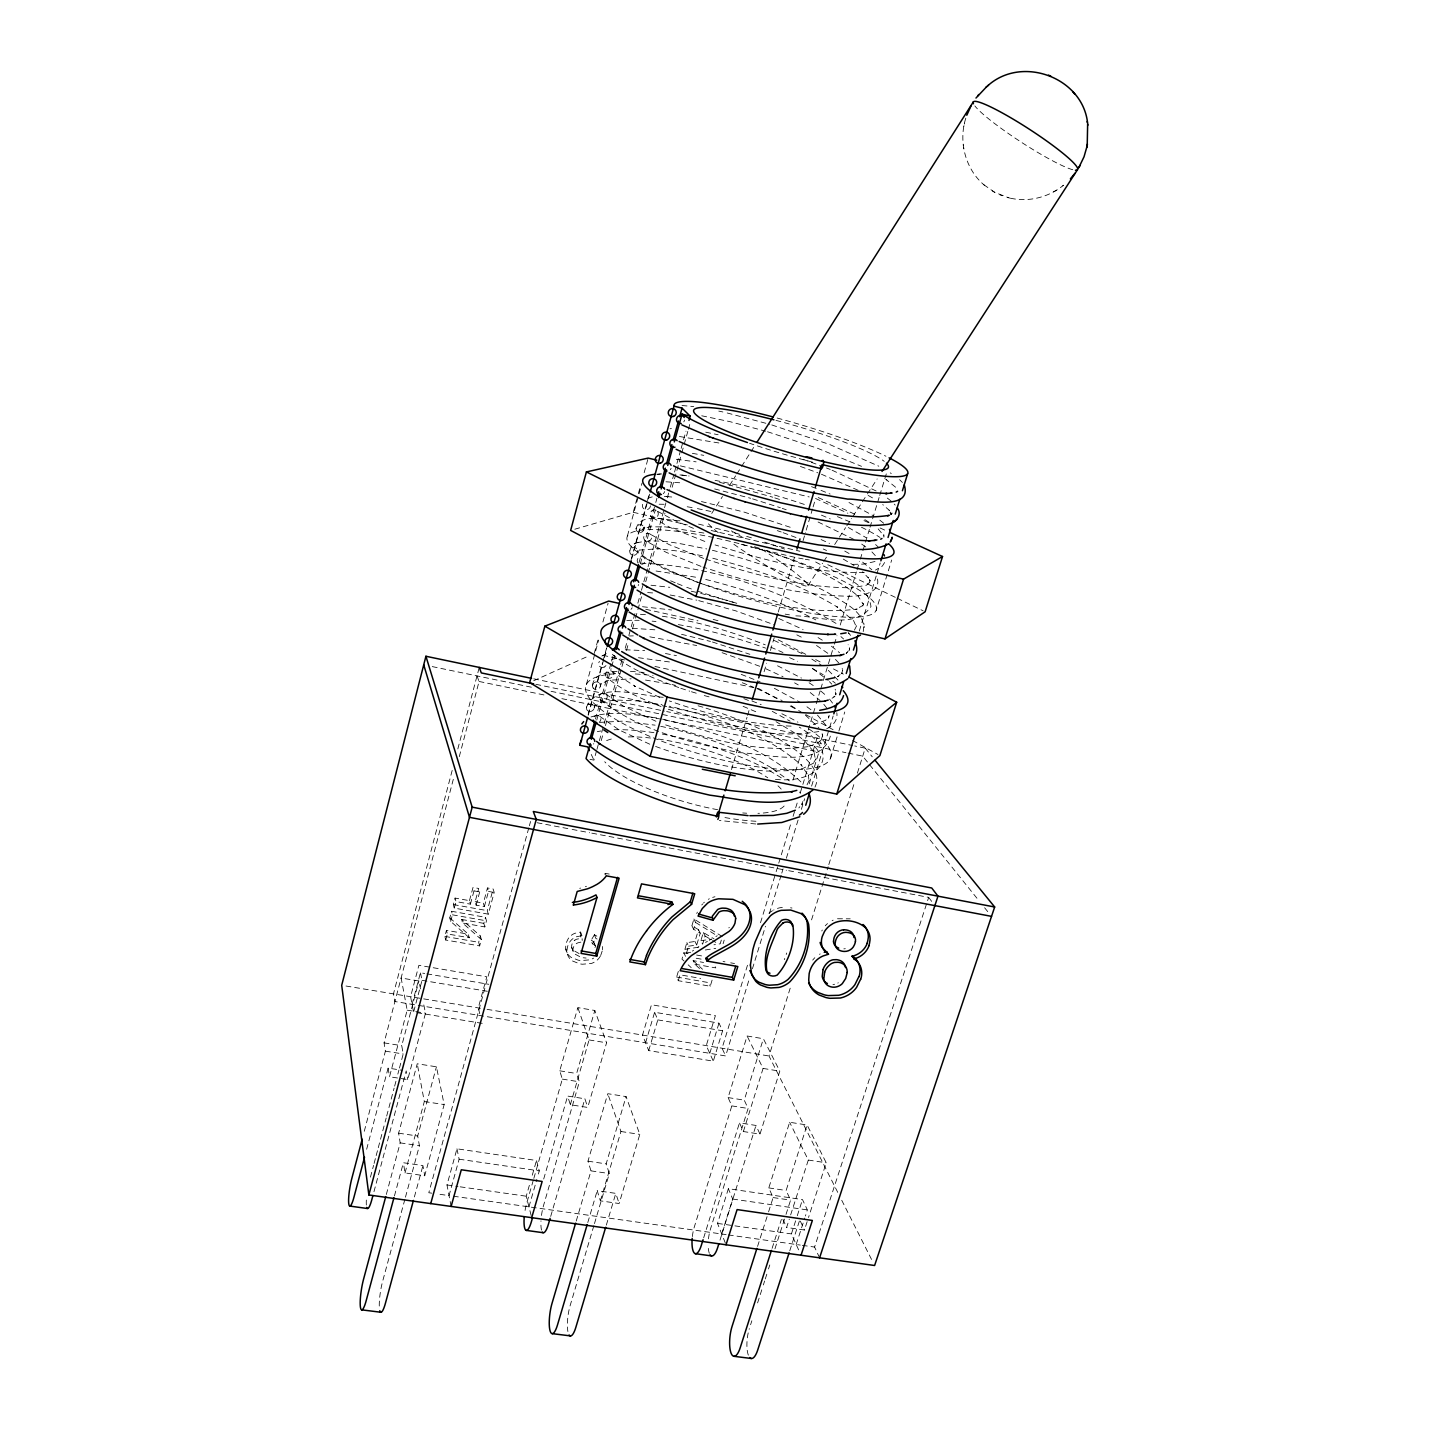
<?xml version="1.0" encoding="UTF-8"?>
<svg xmlns="http://www.w3.org/2000/svg" width="1430" height="1430" viewBox="0 0 1430 1430"><rect width="100%" height="100%" fill="white"/><g stroke="black" fill="none" stroke-linecap="round" stroke-linejoin="round"><path stroke-width="0.75" stroke-dasharray="5 3.75" d="M629.79 550.836L631.417 546.135L635.599 543.257M637.637 552.034L637.744 550.693L637.172 552.052L640.872 549.477L639.46 550.05L658.122 548.78L656.835 548.691L678.499 551.122L704.722 556.252M636.046 528.76C640.926 511.368 667.327 520.967 680.144 520.806M602.405 949.699L602.495 947.75A13.263 11.887 -22.9 0 0 602.37 946.517M830.347 736.164C820.552 769.894 763.977 753.27 739.381 752.663C690.869 742.742 639.282 730.962 599.921 699.252A3.986 3.736 -27.2 0 1 600.904 693.908A4.111 3.843 -27.2 0 1 606.517 694.569L623.23 706.045L655.959 721.274M594.219 708.172L594.505 705.58L594.236 707.117L596.274 704.311L594.38 706.349L601.601 701.951L616.026 700.003L637.798 700.95L662.019 704.633M592.538 685.31C593.575 673.905 607.982 671.975 617.027 671.331M586.443 707.296C597.615 680.251 641.695 696.464 663.252 697.268M600.332 686.221L601.261 683.469L600.26 684.47L608.054 680.34L631.13 678.821M965.804 118.172C958.243 141.642 965.393 169.455 984.519 185.328M963.802 126.573L963.999 125.59M964.285 124.106L964.463 123.195M643.857 528.617L644.179 527.044L642.767 529.225L649.47 526.83L665.343 526.884L704.525 533.158M602.191 951.057L600.672 955.508M802.623 801.604L801.837 804.804L802.266 803.481L798.887 807.914M452.184 770.43L393.465 993.868L394.841 1001.518L725.654 1055.948L749.141 979.425M457.832 748.945L479.247 667.417M364.275 1131.273L385.385 1051.157L384.062 1042.881L454.186 775.99M459.28 756.649L479.068 681.466L477.012 675.907M366.652 1149.237L388.12 1068.085L402.188 1070.284M423.816 1004.933L425.497 1013.173L407.729 1079.579L389.514 1076.754L407.175 1010.17L401.133 978.013L418.919 980.998L420.527 988.863M412.055 1004.361L420.456 972.758L424.728 973.49M399.453 1068.067L403.206 1053.964L401.741 1045.688L418.919 980.998M829.186 715.25L828.453 718.075L828.917 716.591L825.557 720.327L813.312 724.563M482.214 1023.362L413.574 1012.136L422.029 980.337L420.456 972.758M370.442 1177.14L373.57 1165.379M374.088 1163.43L375.661 1157.531M376.179 1155.565L377.752 1149.666M378.271 1147.7L384.062 1125.964M385.117 1121.996L386.171 1118.028M386.69 1116.043L394.108 1088.123M394.644 1086.121L396.789 1078.113M397.844 1074.091L398.916 1070.087M373.963 1191.69L406.192 1070.909L407.729 1079.579M481.374 939.582L462.587 923.011L461.658 919.454L480.391 935.971L481.374 939.582L479.658 945.909L445.713 940.028L444.837 936.4L446.464 930.34L468.325 934.165L469.272 937.758L447.34 933.933L446.464 930.34M469.272 937.758L450.682 921.421L449.789 917.846L451.558 911.285L485.467 917.291L486.468 920.848L484.824 926.926L462.587 923.011M469.451 900.65L473.026 887.422L478.71 888.459L475.153 901.669L476.136 905.172L484.359 906.638L483.358 903.134L487.469 887.959L493.153 888.995L494.19 892.445L488.291 914.163L454.24 908.104L453.346 904.582L455.08 898.076L469.451 900.65L470.416 904.153L455.991 901.579L455.08 898.076M445.713 940.028L447.34 933.933M450.682 921.421L452.452 914.825L451.558 911.285M454.24 908.104L455.991 901.579M386.315 1194.497L400.185 1142.874L398.613 1133.186L417.238 1063.777L436.436 1066.798L444.158 1104.568L424.728 1175.746L405.03 1172.94L403.385 1162.751L422.94 1165.575L424.728 1175.746M470.416 904.153L473.991 890.872L473.026 887.422M394.43 1195.963L403.385 1162.751M476.136 905.172L479.711 891.909L478.71 888.459M405.03 1172.94L424.317 1101.547L417.238 1063.777M405.459 1197.178L419.419 1145.698L417.703 1136.01L436.436 1066.798M712.408 550.282C752.18 560.238 791.38 573.484 827.738 592.574C841.412 601.816 867.188 611.307 863.202 631.595M404.887 1199.305L382.596 1281.459A20.235 3.629 -81 0 0 379.361 1307.914M484.359 906.638L488.488 891.426L487.469 887.959M479.658 945.909L478.675 942.298L480.391 935.971M484.824 926.926L483.805 923.369L485.467 917.291M488.291 914.163L487.273 910.624L493.153 888.995M414.378 1196.964L422.94 1165.575M528.796 827.916L428.803 1192.745L434.881 1193.603M529.386 825.771L530.566 821.481M451.129 1206.437L446.982 1184.952L456.957 1148.808L536.482 1160.499L539.289 1170.884L537.466 1177.23M594.219 653.456L598.848 636.69M602.906 622.014L608.107 603.174M574.824 529.207L633.222 512.28L637.816 495.602M638.388 493.529L640.694 485.181M644.161 472.687L648.183 458.083M586.354 684.595L598.652 640.086M627.413 535.982L642.034 483.09M456.957 1148.808L459.119 1159.194L449.038 1195.605L436.901 1193.889M588.141 714.553L602.459 662.912M603.067 660.749L606.642 647.844M631.13 559.63L649.041 495.084M588.231 715.268L603.728 659.462M604.336 657.3L606.713 648.72M631.738 558.558L647.826 500.589M648.416 498.444L649.613 494.154M595.452 719.022L610.985 663.27M611.575 661.125L613.363 654.708M639.049 562.508L655.172 504.611M655.78 502.466L656.96 498.176M596.757 720.041L611.075 668.704M611.683 666.559L614.65 655.87M640.3 563.867L655.208 510.385M589.982 759.33L593.933 760.134L596.346 751.537M596.953 749.374L598.741 742.939M599.349 740.776L603.567 725.725M604.157 723.58L622.211 659.087M625.214 648.326L628.217 637.583M628.825 635.438L630.63 628.986M631.238 626.841L635.438 611.79M637.851 603.192L640.855 592.431M641.462 590.286L643.268 583.833M643.857 581.688L647.468 568.783M648.076 566.638L666.72 499.982M667.327 497.837L669.723 489.239M670.33 487.094L673.941 474.188M674.549 472.043L676.354 465.59M676.944 463.445L680.555 450.539M681.163 448.394L682.968 441.942M683.558 439.796L685.971 431.181M601.226 740.615L603.031 734.18M605.444 725.582L624.07 659.033M626.483 650.436L628.288 644M632.489 628.968L634.902 620.388M635.492 618.243L637.297 611.79M637.905 609.645L641.516 596.757M645.716 581.742L647.522 575.289M648.13 573.144L664.968 513.03M672.172 487.255L681.198 455.062M681.788 452.899L687.812 431.431M688.402 429.286L690.207 422.851M533.837 1178.356L562.33 1079.114L559.738 1070.82L577.845 1007.632L594.826 1010.474L606.57 1042.792L587.73 1107.446L570.338 1104.746L567.639 1096.077L584.888 1098.776L587.73 1107.446M531.156 1215.5L526.24 1196.213L529.851 1183.611M532.264 1175.21L536.482 1160.499M533.283 1180.286L526.687 1203.256A18.125 4.254 -81.3 0 0 524.667 1213.105M528.939 1206.849L536.858 1179.339M543.704 1179.017L567.639 1096.077M541.487 1215.464A18.09 4.362 -81.4 0 1 543.507 1205.633L579.347 1081.795L576.63 1073.501L594.826 1010.474M570.338 1104.746L589.071 1039.932L577.845 1007.632M550.693 1216.429L584.888 1098.776M576.236 1221.059L591.001 1170.866L587.98 1161.178L607.786 1093.7L626.072 1096.578L639.8 1134.383L619.119 1203.524L600.368 1200.842L597.204 1190.69L615.794 1193.371L619.119 1203.524M587.784 1222.561L597.204 1190.69M594.469 1223.597L609.323 1173.547L606.159 1163.877L626.072 1096.578M645.574 1042.774L654.618 1012.261L718.986 1023.129L722.597 1030.762L713.302 1061.149L648.702 1050.585L642.517 1035.07L651.472 1004.754L715.411 1015.586L706.277 1045.616L713.302 1061.149M600.368 1200.842L620.942 1131.505L607.786 1093.7M593.861 1225.671L570.141 1305.608A19.734 5.023 -82.3 0 0 567.907 1331.544M731.481 769.59L746.996 717.342M747.568 715.375L749.32 709.495M778.278 612.004L794.508 557.325L803.142 558.88M648.702 1050.585L657.818 1019.894L654.618 1012.261M764.085 671.743L766.623 663.234M770.413 650.471L774.22 637.709M803.07 540.701L805.573 532.264M806.198 530.137L812.472 509.044M813.098 506.935L815.618 498.498L847.847 513.227M712.104 980.122L710.245 986.235L678.285 980.694L676.622 977.03L678.374 971.167M688.116 953.542L683.844 952.791L681.967 959.119L686.597 963.391M690.726 952.273L686.561 952.934L684.863 949.359L686.865 942.638L694.98 941.494L698.501 929.679L691.905 925.764L693.908 919.007L722.365 936.614L720.202 943.8L713.963 944.783M678.285 980.694L680.037 974.813L700.682 978.406M686.561 952.934L688.581 946.195L686.865 942.638M688.581 946.195L696.696 945.051L700.253 933.182L693.622 929.268L695.641 922.493L693.908 919.007M606.32 1225.152L615.794 1193.371M703.31 932.521L705.079 936.042L702.63 944.211L700.879 940.672L703.31 932.521L713.981 938.831M723.097 943.746L724.188 940.136M792.917 780.19L815.601 705.812M816.244 703.685L820.123 690.94M820.784 688.813L833.744 646.306M834.387 644.179L836.979 635.689M840.214 625.053L856.409 571.928M857.071 569.801L859.662 561.293M860.306 559.166L862.254 552.802M862.898 550.675L864.846 544.294M865.49 542.167L869.369 529.422M870.03 527.295L871.96 520.913M872.622 518.786L879.093 497.533M879.736 495.424L886.868 472.043M709.78 1053.338L718.986 1023.129M747.479 965.25L722.061 1048.226L725.654 1055.948M760.51 922.708L775.489 873.784M776.15 871.657L778.099 865.275M778.742 863.148L790.486 824.842M793.078 816.333L795.044 809.952M795.688 807.825L797.654 801.444M800.246 792.935L802.212 786.554M802.856 784.427L817.048 738.077L821.481 743.85L666.666 711.568M752.412 968.789L765.461 926.283M769.376 913.52L781.138 875.249M781.781 873.122L783.086 868.886M786.357 858.25L798.101 819.98M801.372 809.362L804.625 798.726M809.201 783.855L818.979 751.966L814.582 746.138M811.597 786.125L833.172 716.001M859.305 630.988L876.286 575.736C884.491 593.718 857.303 597.15 845.13 596.131C796.546 594.773 748.945 582.26 703.042 567.067M876.948 573.609L880.201 562.991M830.437 758.383L838.248 733.072M838.909 730.962L844.755 711.997M876.09 610.538A129.88 25.418 16.3 0 0 698.662 534.623A129.88 25.418 16.3 0 0 680.269 575.075A129.88 25.418 16.3 0 0 876.09 610.538L891.677 560.006M692.352 1236.575A17.732 5.38 -82.4 0 1 694.319 1226.94L731.82 1105.89L728.085 1097.579L747.104 1035.999L763.37 1038.734L779.797 1071.159L759.991 1134.115L743.385 1131.541L739.471 1122.872L755.97 1125.446L759.991 1134.115M883.901 537.179L883.776 534.445M708.476 1238.827A17.696 5.488 -82.5 0 1 710.424 1229.21L748.105 1108.465L744.244 1100.153L763.37 1038.734M703.667 1237.844L739.471 1122.872M743.385 1131.541L763.084 1068.425L747.104 1035.999M837.748 1192.37L769 1056.001L790.933 985.824M811.543 919.883L828.149 866.723M828.81 864.596L854.068 783.783M857.392 773.147L865.222 748.158L854.747 745.96M725.314 1242.974L717.52 1223.401L728.371 1188.688L802.48 1199.591L807.378 1209.923L805.412 1216.036M721.739 1234.001L732.696 1199.055L728.371 1188.688M720.005 1240.114L755.97 1125.446M768.571 1211.871L773.13 1197.571L768.786 1187.919L789.646 1122.264L807.092 1124.999L826.236 1162.787L808.504 1217.502M757.56 1246.406L767.928 1213.927M786.017 1214.41L790.593 1200.128L786.125 1190.475L807.092 1124.999M772.111 1248.336L781.388 1219.415M750.589 1324.716L751.858 1320.766M757.596 1302.909L762.065 1288.966M763.352 1284.962L764.639 1280.976M765.282 1278.974L767.213 1272.968M768.5 1268.946L769.787 1264.942M774.953 1248.837L785.356 1216.429M807.146 1221.667L804.447 1230.014L786.607 1227.458L789.306 1219.111M790.647 1214.91L808.308 1160.052L789.646 1122.264M798.619 1249.856L791.416 1233.911L796.617 1217.752M797.279 1215.732L802.48 1199.591M789.771 1250.803L799.763 1219.897M796.188 1244.475L804.75 1218.056M819.587 1257.828L814.582 1247.067L928.678 897.379L797.422 872.372M786.214 954.454L786.715 953.006M784.301 959.655L784.766 958.44M696.75 913.52L697.375 912.108M821.803 930.984L822.268 930.036M884.598 562.508L882.435 565.994L875.428 570.105M814.975 787.09C822.178 772.522 807.038 759.205 796.796 750.965C769.68 730.962 737.898 718.396 706.045 708.172M600.314 956.205L599.474 957.51A14.479 12.977 -22.9 0 1 595.649 961.317A15.337 13.746 -22.8 0 1 594.29 962.158A14.711 13.174 -22.9 0 1 591.287 963.48L582.368 964.231A31.031 27.867 -23 0 1 579.4 963.749L572.34 960.906A15.086 13.496 -22.6 0 1 569.623 958.386A15.873 14.211 -22.6 0 1 568.407 956.581A14.532 13.013 -22.6 0 1 566.959 950.539L567.37 947.554A21.164 18.948 -22.9 0 1 567.96 945.552L569.229 942.799A12.834 11.494 -22.6 0 1 576.093 936.847L581.938 935.649L582.207 940.422M711.729 513.406L722.49 496.496M729.658 485.217L735.628 475.815M736.825 473.938L740.418 468.307M741.598 466.43L754.754 445.749M807.95 585.764L822.536 563.277M823.751 561.4L827.38 555.77M834.673 544.526L845.595 527.652M846.81 525.793L851.672 518.286M852.888 516.409L866.24 495.799M867.456 493.922L877.162 478.925M807.038 784.802L809.237 780.333L809.112 781.727L808.361 774.935L808.772 776.222L800.961 764.603L801.837 765.568C765.247 732.696 716.287 717.681 669.401 706.17M854.407 630.147L856.731 625.571L856.338 626.966L853.71 620.924L836.782 606.695L837.766 607.339C798.691 583.386 754.557 568.89 710.37 557.611M701.773 904.958L702.613 903.975M703.489 903.045L704.382 902.187M889.21 515.569L892.159 513.03L890.354 515.354L890.979 512.995L891.516 514.496L888.495 509.473L889.46 510.51L882.739 504.575M847.311 652.491L846.095 653.474L849.867 649.113L849.206 650.4L849.67 647.808L849.527 649.238L848.133 644.751M1062.74 185.828L1063.562 185.203C1048.583 197.501 1027.83 202.613 1008.954 197.841M692.388 951.129L693.55 950.253M832.081 698.269L834.941 696.16L833.815 697.053L835.996 693.282L835.835 694.819L834.977 688.76L835.46 690.172M601.851 656.066L608.912 652.151M697.465 947.5L698.913 946.535M705.526 942.459L707.385 941.369M715.876 936.543L717.252 935.738M1053.553 191.888L1056.556 190.154M709.298 940.279L711.3 939.153M826.647 728.764C832.868 726.19 838.177 719.755 836.8 712.712M838.767 676.068L837.408 676.765L842.61 672.636L841.698 673.745L842.699 669.884L842.878 671.421L842.181 668.4M533.712 680.716L588.177 656.173M591.019 716.966C612.344 710.084 635.367 714.768 656.96 718.021M636.6 542.864C659.766 537.537 683.862 544.705 706.706 548.923M634.151 543.847L638.012 542.274M647.826 498.158L652.259 496.889M875.017 561.507L863.613 564.099L850.546 564.421M585.424 886.636L586.443 886.278M611.772 659.373L619.458 657.818M818.872 731.534C767.535 739.989 715.375 724.599 666.898 708.762M579.704 888.316L580.616 888.101M837.497 918.757L850.207 918.829M599.849 722.382L622.586 721.149L655.119 725.171M656.978 474.599L660.285 474.045M670.009 428.768L671.421 428.553M705.33 949.985L715.751 948.34M684.863 949.359L699.413 947.071M700.879 940.672L711.8 939.135M782.335 907.389L779.743 907.8A21.521 19.108 -30.9 0 0 773.63 910.052M580.902 942.12L578.131 942.763A7.293 6.542 -22.6 0 0 576.236 943.729A7.49 6.721 -22.6 0 0 573.394 947.518A9.938 8.902 -22.7 0 0 573.108 948.698L573.037 949.109A7.883 7.061 -22.6 0 0 574.109 953.631L581.17 957.385A32.211 28.94 -23.2 0 0 583.386 957.796L586.086 958.046M581.938 935.649L580.598 932.074L574.788 933.325A12.799 11.476 -22.5 0 0 567.925 939.206L566.655 941.959A21.093 18.894 -22.8 0 0 566.066 943.961L565.672 946.928A14.479 12.977 -22.6 0 0 567.12 952.952A15.819 14.175 -22.6 0 0 568.318 954.757A15.033 13.46 -22.6 0 0 571.035 957.278L578.06 960.12A30.924 27.778 -23 0 0 581.045 960.585L589.911 959.834A14.657 13.12 -22.8 0 0 592.914 958.529A15.283 13.692 -22.8 0 0 593.593 958.118M640.98 563.152C710.478 565.923 779.743 589.196 839.017 625.214M864.31 572.322C813.366 573.913 763.334 559.648 715.036 544.919M629.45 635.993L633.329 635.867M659.159 504.218L667.739 504.343M775.435 779.35C819.426 784.123 844.236 754.093 799.281 727.137M625.268 649.774L644.716 650.632M665.969 481.785L681.341 482.875M632.4 628.271L655.28 629.844M791.13 726.118C749.481 724.778 708.511 714.66 669.329 700.932M755.791 823.984L719.344 820.516M666.755 496.621L674.388 497.211M664.36 496.514L668.078 496.657M640.443 614.328L645.466 614.543M642.499 606.713L671.617 609.984M682.038 405.53L693.764 406.567M630.398 671.314L645.109 672.547M647.647 592.592L654.565 593.057M650.972 585.227L669.83 587.319M679.411 436.507L721.31 443.372M638.477 657.711L671.546 662.251M656.066 571.017L696.41 577.309M676.319 459.298L696.124 461.854M649.81 636.815L696.714 645.52M645.484 680.054L670.134 684.166M795.813 615.883C818.836 616.133 855.462 629.683 870.995 606.534C867.098 580.651 833.815 572.787 814.314 561.186M453.364 1196.213L726.118 1234.608M728.317 1234.93L800.282 1245.065M802.319 1245.351L814.582 1247.067M446.982 1184.952L457.993 1186.507M460.192 1186.829L526.24 1196.213M717.52 1223.401L732.732 1225.564M734.913 1225.868L791.416 1233.911M681.806 475.064L689.01 476.101M400.185 1142.874L419.419 1145.698M591.001 1170.866L609.323 1173.547M773.13 1197.571L790.593 1200.128M459.119 1159.194L539.289 1170.884M732.696 1199.055L807.378 1209.923M398.613 1133.186L417.703 1136.01M587.98 1161.178L606.159 1163.877M768.786 1187.919L786.125 1190.475M424.317 1101.547L444.158 1104.568M620.942 1131.505L639.8 1134.383M808.308 1160.052L826.236 1162.787M662.304 616.223C697.643 621.424 732.142 631.631 765.282 644.859M385.385 1051.157L403.206 1053.964M562.33 1079.114L579.347 1081.795M731.82 1105.89L748.105 1108.465M384.062 1042.881L401.741 1045.688M559.738 1070.82L576.63 1073.501M728.085 1097.579L744.244 1100.153M692.37 453.346L703.775 455.348M407.175 1010.17L425.497 1013.173M589.071 1039.932L606.57 1042.792M763.084 1068.425L779.797 1071.159M805.251 559.273L809.344 559.952M785.177 614.131L789.432 614.828M346.006 986.021L484.842 1008.99M487.04 1009.348L769 1056.001M670.116 594.987L696.821 600.171M426.855 973.848L488.81 984.305M422.029 980.337L490.865 991.884M657.818 1019.894L722.597 1030.762M701.737 415.79L729.568 421.564L765.586 431.181M444.837 936.4L478.675 942.298M676.622 977.03L708.494 982.571L710.245 986.235M687.187 506.756L695.284 508.168M696.625 955.043L703.006 956.169M723.044 961.478L724.956 961.818M730.712 962.837L734.52 963.516M452.452 914.825L486.468 920.848M696.213 958.261L702.63 959.387M461.658 919.454L483.805 923.369M699.556 968.557L694.873 964.213L693.139 960.62L703.578 962.462M694.873 964.213L715.787 967.896L713.999 964.303M475.153 901.669L483.358 903.134M453.346 904.582L487.273 910.624M488.488 891.426L494.19 892.445M473.991 890.872L479.711 891.909M665.433 653.51L676.462 655.637M604.675 874.177A29.422 26.795 -23.4 0 0 605.283 873.355L609.234 874.07M537.126 822.733L569.944 828.989M572.125 829.4L589.625 832.743M591.806 833.154L758.061 864.864M760.242 865.275L766.802 866.526M769 866.938L786.5 870.28M788.681 870.691L795.241 871.943M697.411 508.597L712.819 511.869M705.741 432.182L718.128 434.756M701.415 501.555L743.707 511.958L793.489 528.349M660.696 726.297C699.753 734.609 738.166 747.872 772.504 768.5L771.7 768.017L789.396 780.887M662.573 719.165C712.551 731.266 765.944 746.871 803.213 784.158M794.651 557.289L750.339 546.85M535.839 684.291L664.485 711.121M432.253 666.595L531.46 687.222M551.068 691.316L845.97 752.663M848.062 753.092L862.719 756.148L868.26 763.03M479.068 681.466L544.437 695.034M561.865 698.644L818.979 751.966M533.73 678.803L666.684 706.617M668.865 707.081L852.655 745.53M790.593 907.764L791.988 908.05M698.555 524.113L732.643 532.335M602.888 655.315L624.588 659.945M654.94 666.452L759.026 688.742L776.579 698.448M718.79 411.089L722.883 411.983M691.298 591.251L696.893 592.467M645.716 609.269L697.983 620.835M681.538 634.294L710.478 641.427M671.975 684.541L675.747 685.381M727.209 412.984L769.787 424.335M714.66 488.935L750.625 498.284M719.487 482.214L772.754 497.193M633.222 512.28L687.347 524.935M711.157 530.494L799.924 551.247M680.376 465.858L809.183 496.943M698.716 600.636L735.717 610.842L774.22 624.749M700.682 593.361L728.049 600.636M983.769 184.702L994.762 192.371L1008.561 197.733M1007.578 197.501L1009.938 198.091M705.705 579.436C743.707 588.874 781.155 601.565 815.833 619.923M579.132 953.596L572.804 950.003A7.847 7.043 -22.5 0 1 571.714 945.516L571.786 945.105A9.903 8.884 -22.6 0 1 572.089 943.925A7.472 6.703 -22.5 0 1 574.896 940.118M728.889 601.065L734.537 602.62M704.257 695.552L711.693 697.59M713.177 619.387L719.129 621.049M741.169 544.276L748.516 546.349M734.609 532.872L742.617 535.178M712.444 641.999L749.874 654.297M698.108 705.794L704.061 707.528M727.048 600.529L696.625 590.876M752.591 498.873L780.315 507.686M691.441 691.745L698.734 693.943M767.553 431.753L817.442 448.216L861.521 466.341M771.807 424.942L829.704 444.516L878.807 466.198M746.639 536.357L754.7 538.824M732.035 601.851L738.005 603.675M722.078 652.688L760.385 666.505M754.486 546.689L762.369 549.245M680.787 688.259L689.653 691.173M774.774 497.872L782.854 500.572M699.771 583.19C750.321 598.598 803.785 616.151 857.178 609.037L855.819 609.412L863.077 605.355L862.344 606.767L863.13 603.442L863.577 604.801L857.928 595.81L858.876 596.864C832.546 573.984 798.548 562.508 766.301 550.586M705.687 559.094C753.181 574.467 802.498 588.07 852.78 587.748L851.511 587.837L866.348 585.263L870.352 581.778L869.923 583.297L869.547 579.758L870.262 581.009L867.867 576.916L868.564 578.131L862.487 571.786M764.782 542.095L784.641 549.102M665.683 724.921C711.389 739.864 760.26 753.574 808.683 746.549L807.432 746.835L816.852 743.6L821.464 739.882L820.713 741.205L822.679 735.521L822.554 737.04L822.143 733.822L822.59 735.127M777.259 530.619L781.209 531.978M782.282 508.383L786.196 509.741M678.732 687.544C656.013 679.25 632.578 670.67 613.577 655.28M803.07 459.316L820.784 465.769M800.389 466.448L817.746 472.794M703.649 558.415L669.204 544.633L650.614 534.409M697.84 582.493L664.968 569.247L643.518 557.11M704.829 541.434L670.402 527.616L651.919 517.41M701.004 566.369L666.201 552.355L644.787 540.218M686.74 587.301L694.64 590.161M783.139 532.693L796.546 537.716M655.601 746.442C691.28 759.562 728.71 768.607 766.73 771.056L790.272 770.663L802.766 768.5L813.634 763.137L812.633 764.264L816.012 758.812L815.565 760.26L813.885 751.554L814.546 752.716L804.715 740.972L794.204 732.678L776.043 721.667M661.035 706.527C641.963 698.913 622.515 690.797 606.695 677.391M741.223 674.37L760.17 681.878M742.277 682.736L753.378 687.151M693.479 528.385L674.531 520.413L657.728 511.404M826.469 467.985L830.24 469.469M811.543 486.665L817.227 488.881M677.462 583.69L684.881 586.586M821.446 474.242L859.788 491.008M999.91 194.838L1000.839 195.213M1001.232 195.374L1002.162 195.749M649.774 744.208L619.101 729.944L599.76 716.323M743.832 698.609L751.304 701.647M743.1 706.331L757.543 712.48M832.063 470.202L877.055 491.42M820.999 490.347L830.115 494.065M818.21 497.551L856.802 515.14M659.623 697.25L634.241 685.9L635.224 686.418L612.255 671.564M670.599 580.812L675.747 582.975M773.845 640.3L802.784 653.975M770.699 647.129L782.979 652.527M778.724 618.475L803.07 629.504M821.446 515.14L830.294 518.947M818.067 521.986L854.389 539.646M757.024 688.652L782.156 700.611M765.854 668.793L783.014 676.712M863.97 520.591L870.012 523.362M880.076 527.974L886.117 530.727M821.106 539.575L829.525 543.418M823.233 548.977L826.558 550.496M774.345 688.295L800.568 702.541M777.527 665.772L801.444 678.07M827.755 564.689L895.323 597.347M897.307 598.312L923.154 610.807M848.973 502.502L873.873 516.051M796.814 634.866L803.928 638.459M772.218 711.3L790.129 721.203M848.312 527.527L866.187 537.68M778.17 639.8L805.823 654.368M815.69 659.57L821.624 662.698M833.476 668.936L843.343 674.138M790.218 705.991L796.063 709.226M805.823 714.625L833.1 729.711M852.602 740.49L877.949 754.504M794.58 682.861L798.262 684.916M844.737 551.068L851.422 554.84M868.135 495.424L872.729 498.015M843.253 559.058L854.103 565.565M992.295 190.923L994.762 192.371M705.079 936.042L715.769 942.37M791.273 705.776L801.032 711.997M811.847 659.123L821.464 665.272M818.049 637.583L824.627 641.605M816.512 645.484L831.223 655.673M695.641 922.493L717.056 935.721M864.864 519.644L870.459 523.112M809.094 682.771L814.474 686.364M812.723 668.614L828.238 680.448M886.904 480.033L885.867 479.336L896.556 488.005M890.247 472.847L891.265 473.562M861.718 544.115L866.669 547.565M862.63 562.133L871.835 569.748M806.931 706.778L812.58 710.978M805.34 715.089L819.033 728.031M810.202 692.549L820.087 700.503M831.42 646.199L839.535 652.706M879.79 520.145L883.901 523.398M887.333 498.087L891.23 501.179M820.874 691.101L825.628 695.159M828.31 670.33L839.339 681.466M449.789 917.846L468.325 934.165M840.912 636.6L843.611 639.013M693.139 960.62L702.523 969.272M688.152 964.803L691.226 967.663M875.571 544.544L878.985 547.744M871.925 551.926L875.607 555.93M878.181 528.903L883.99 536M899.577 479.676L902.402 482.446M817.477 715.107L828.024 727.834M829.436 681.681L831.831 684.183M894.233 504.093L895.198 505.112M835.442 659.409L838.82 663.002M849.134 633.74L848.187 632.739L851.494 636.296M865.222 748.158L872.246 756.792M869.637 764.764L979.067 900.864M984.609 907.746L988.756 912.912M829.543 699.109L833.261 704.061M823.823 704.329L826.737 708.029M928.678 897.379L932.396 902.33M799.656 792.059L800.335 793.275M841.734 1200.271L872.604 1261.546M698.501 929.679L700.253 933.182M691.905 925.764L693.622 929.268M694.98 941.494L696.696 945.051M591.251 754.45L593.933 760.134M683.844 952.791L685.542 956.366M800.335 1221.149L804.447 1230.014M782.889 1219.236L786.607 1227.458M605.248 873.337L606.32 875.839M594.451 943.478L595.845 947.071M571.768 947.5L573.073 951.111M565.797 949.037L567.084 952.648M479.747 1013.656L478.281 1007.9L486.79 976.815L418.901 965.304L410.589 996.692L413.574 1012.136M388.12 1068.085L389.514 1076.754M963.248 144.841L963.373 145.753M963.641 147.612L963.766 148.577M863.827 623.319L863.988 624.731M864.131 626.161L864.292 627.591M580.598 932.074L580.938 938.42L576.791 939.17A7.275 6.507 -22.5 0 0 574.914 940.136M709.334 1253.288A17.696 5.488 -82.5 0 1 708.154 1245.798M748.355 1355.157A19.269 6.292 -83.6 0 1 749.32 1328.667M541.523 1230.122A18.09 4.362 -81.4 0 1 540.987 1220.845M366.348 1205.043A18.518 3.146 -80.4 0 1 366.455 1198.286M657.46 474.117A130.774 22.254 16.3 0 1 661.679 473.956M679.947 474.921A130.774 22.254 16.3 0 1 689.099 476.011M715.072 480.355A130.774 22.254 16.3 0 1 805.966 504.987M837.372 516.623A130.774 22.254 16.3 0 1 850.528 522.182M861.468 527.241A130.774 22.254 16.3 0 1 880.04 537.448M808.826 728.907A127.574 33.426 16.3 0 1 785.177 769.554A127.574 33.426 16.3 0 1 617.653 720.541A127.574 33.426 16.3 0 1 619.869 673.619M635.26 673.959A127.574 33.426 16.3 0 1 653.099 675.693M751.983 701.022A127.574 33.426 16.3 0 1 761.171 704.633M781.852 713.767A127.574 33.426 16.3 0 1 797.994 722.222M626.769 620.459A128.432 30.495 16.3 0 1 639.156 620.334M652.116 621.138A128.432 30.495 16.3 0 1 656.013 621.514M678.321 624.624A128.432 30.495 16.3 0 1 765.604 648.13M789.575 657.657A128.432 30.495 16.3 0 1 797.654 661.286M812.312 668.561A128.432 30.495 16.3 0 1 823.251 674.817M832.725 681.181A128.432 30.495 16.3 0 1 835.37 683.218M1072.768 169.723A62.151 7.633 33 0 1 1020.663 141.785A62.151 7.633 33 0 1 974.849 105.909M761.725 549.245A60.024 5.702 32.8 0 1 805.734 585.978A60.024 5.702 32.8 0 1 732.196 543.096M718.235 532.639A60.024 5.702 32.8 0 1 708.458 523.809M731.356 530.905A60.024 5.702 32.8 0 1 744.279 538.395M812.544 462.14A121.782 16.517 16.3 0 1 749.552 443.264M777.187 418.043A121.782 16.517 16.3 0 1 885.939 456.242M755.97 821.267A116.956 33.48 16.3 0 1 721.757 816.995M597.293 731.677A116.956 33.48 16.3 0 1 601.047 730.962M614.096 729.765A116.956 33.48 16.3 0 1 653.975 732.678M662.358 734.091A116.956 33.48 16.3 0 1 783.872 779.618M775.99 420.366A101.441 13.746 16.3 0 1 884.258 461.372M784.141 806.002A97.419 27.885 16.3 0 1 757.936 813.33M746.692 813.205A97.419 27.885 16.3 0 1 742.724 812.955M717.61 809.684A97.419 27.885 16.3 0 1 604.711 761.743M606.606 740.651A97.419 27.885 16.3 0 1 614.114 738.363M628.235 736.915A97.419 27.885 16.3 0 1 650.507 738.023M658.426 739.042A97.419 27.885 16.3 0 1 767.749 777.777M777.992 785.821A97.419 27.885 16.3 0 1 781.209 789.128M664.664 491.562A4.093 3.933 -42.1 0 1 663.198 493.69M593.79 743.636A4.004 3.718 -25.4 0 1 593.379 744.047M594.094 716.77A4.022 3.736 -26.3 0 1 599.974 716.627A4.022 3.736 -26.3 0 1 599.206 722.239M599.635 683.451A3.933 3.682 -27 0 1 598.741 688.742A4.022 3.772 -27 0 1 593.236 688.08M594.219 682.664A4.022 3.772 -27 0 1 599.724 683.326M593.236 688.08A3.933 3.682 -27 0 1 594.129 682.789M606.517 694.551A3.986 3.736 -27.2 0 1 605.534 699.913A4.093 3.843 -27.2 0 1 599.921 699.252M605.962 665.486A3.933 3.7 -28 0 1 604.193 667.077M604.175 667.059A4.04 3.807 -28 0 1 598.956 665.361A3.933 3.7 -28 0 1 599.492 661.393M605.927 676.175A4.004 3.754 -28.2 0 1 608 671.045A4.004 3.754 -28.2 0 1 613.202 672.797A4.004 3.754 -28.2 0 1 611.075 677.909A4.093 3.843 -28.2 0 1 605.766 676.193M614.828 655.762A4.075 3.825 -29.3 0 1 612.433 654.279M632.131 607.75A4.058 3.843 -32 0 1 630.988 609.341M638.674 584.495A4.075 3.879 -33.6 0 1 638.173 585.567M638.084 563.116A4.111 3.915 -35.4 0 1 639.371 557.039A4.111 3.915 -35.4 0 1 645.127 559.184A4.111 3.915 -35.4 0 1 641.623 564.421M650.436 505.809A4.022 3.861 -39.7 0 1 647.897 509.312A4.129 3.968 -39.7 0 1 643.071 507.954A4.004 3.843 -39.7 0 1 642.785 504.093M657.639 511.672A4.075 3.897 -39.7 0 1 656.424 517.267A4.183 4.004 -39.7 0 1 650.775 516.319A4.075 3.897 -39.7 0 1 652.151 510.725M651.973 510.564A4.183 4.004 -39.7 0 1 656.155 510.242M671.117 468.289A4.165 4.004 -44.8 0 1 670.277 469.683M684.559 420.045A4.165 4.004 -50.7 0 1 683.755 421.886M708.297 899.327A19.019 17.017 -28.7 0 1 709.351 898.773M712.658 897.414A27.295 24.382 -28.7 0 1 714.964 896.753M729.318 927.373A18.465 16.517 -28.6 0 1 728.8 927.873M768.893 913.287A24.06 21.343 -30.9 0 1 772.486 910.713M825.253 925.782A19.502 17.196 -32.7 0 1 827.523 923.601M832.135 920.616A19.734 17.41 -32.7 0 1 833.154 920.151M845.291 948.662A9.384 8.258 -32.8 0 1 843.825 948.859M838.32 982.767A10.743 9.42 -31.8 0 1 837.801 983.071M834.62 984.251A10.743 9.42 -31.8 0 1 832.957 984.501M812.705 960.084A24.453 21.45 -31.7 0 1 814.832 957.707M819.462 954.328A19.448 17.071 -31.7 0 1 820.194 953.935M592.628 943.746A7.847 7.025 -22.9 0 1 595.202 945.82M595.774 938.402A14.157 12.673 -22.9 0 1 597.097 939.027M594.38 934.845A14.103 12.638 -22.9 0 1 596.846 936.167M591.251 940.171A7.829 7.007 -22.9 0 1 594.916 947.464M594.433 934.737L591.091 940.422L592.485 943.997L595.827 938.294L594.433 934.737M644.823 527.205L643.017 529.833L644.823 527.205M589.839 711.479A3.95 3.682 -26.1 0 0 593.843 706.062A3.95 3.682 -26.1 0 0 587.122 705.687A3.95 3.682 -26.1 0 0 589.839 711.479M633.955 555.323A4.04 3.861 -35.4 0 0 637.029 549.12A4.04 3.861 -35.4 0 0 630.147 549.835A4.04 3.861 -35.4 0 0 633.955 555.323M640.461 532.496A4.04 3.861 -37.4 0 0 643.268 526.168A4.04 3.861 -37.4 0 0 636.422 527.17A4.04 3.861 -37.4 0 0 640.461 532.496M648.094 541.255A4.111 3.915 -37.4 0 0 650.99 534.838A4.111 3.915 -37.4 0 0 644.036 535.821A4.111 3.915 -37.4 0 0 648.094 541.255"/><path stroke-width="1.5" d="M833.583 941.119L833.887 938.598A15.766 13.871 -32.9 0 1 834.351 937.008L834.977 935.56A9.492 8.365 -32.8 0 1 843.593 929.768M847.239 972.489L845.684 978.477L842.359 983.554A10.796 9.456 -31.8 0 1 840.447 985.127L839.946 985.449A10.85 9.51 -31.8 0 1 832.886 987.165A13.406 11.744 -31.8 0 1 830.58 986.736A11.154 9.778 -31.8 0 1 825.414 983.179L824.86 982.231A11.887 10.421 -31.8 0 1 823.823 978.978L824.645 972.239M1087.229 145.109L1087.64 124.213M855.39 941.53L855.069 943.031A15.766 13.871 -32.6 0 1 854.532 944.604L853.299 946.964A9.456 8.33 -32.8 0 1 844.469 951.433L843.414 951.379A15.069 13.263 -32.9 0 1 841.305 951.004L839.893 950.539A9.259 8.151 -32.7 0 1 835.102 943.711L835.513 941.19A15.802 13.907 -32.9 0 1 835.996 939.599L836.604 938.152A9.581 8.437 -32.8 0 1 845.756 932.324L847.329 932.467A15.265 13.424 -32.6 0 1 848.937 932.735L850.403 933.146A9.545 8.401 -32.8 0 1 855.48 941.53M1078.917 167.382L1084.029 156.782L1086.997 146.396M1086.8 147.433L1087.444 143.983M531.549 678.356L425.925 656.263L341.699 985.306L368.869 1194.962L874.606 1265.496L994.672 906.995L875.071 760.242M362.183 1139.192L351.798 1178.552A18.554 3.003 -80.3 0 0 348.741 1203.577A18.554 3.003 -80.3 0 0 353.979 1197.125L364.525 1157.263M368.869 1194.962L472.186 807.163L425.925 656.263M372.89 1195.641L371.836 1199.609A18.518 3.146 -80.4 0 1 366.724 1207.403M385.743 1196.624L363.613 1279.01A20.27 3.486 -80.9 0 0 360.36 1306.663A20.27 3.486 -80.9 0 0 366.169 1300.728L393.947 1197.714M619.583 603.478L608.697 601.065L544.866 626.143L529.672 682.521L650.15 756.327L836.747 794.061L879.897 755.594L896.682 702.237L849.277 677.266M656.763 460.156L648.183 458.083L586.407 471.918L570.642 530.423L695.963 596.435L884.991 638.888L925.138 611.772L942.531 556.52L890.157 532.568M413.431 1200.431L385.457 1303.159A20.235 3.629 -81 0 1 379.79 1310.684M430.734 1203.595L536.268 819.408L533.301 811.489L931.734 887.994L937.973 896.163L819.587 1257.828M451.129 1206.437L461.3 1169.776L542.149 1181.448L531.71 1217.663M589.464 750.678L587.676 746.889L579.901 745.316L587.641 717.413M607.303 646.575L631.148 560.703M650.203 492.009L674.048 406.138A121.782 16.517 16.3 0 1 773.094 416.952M590.072 738.327L594.844 721.167M614.56 650.418L619.941 631.113M621.728 624.678L626.501 607.536M627.699 603.246L632.471 586.086M633.669 581.796L638.459 564.653M657.568 496.031L658.765 491.759M659.945 487.469L665.325 468.164M666.523 463.874L671.903 444.587M673.101 440.297L678.464 420.992M679.661 416.702L682.056 408.14L674.048 406.138M590.197 743.564L586.032 758.544A116.956 33.48 16.3 0 0 717.628 816.208L723.902 795.08M591.394 739.292L596.167 722.186M616.437 649.435L621.21 632.328M622.408 628.056L627.77 608.805M628.968 604.515L634.33 585.263M635.528 580.991L639.711 566.012M658.783 497.551L659.981 493.279M661.178 488.989L666.541 469.737M667.739 465.465L673.101 446.214M674.299 441.924L682.038 414.128L690.19 416.148L688.974 420.438M573.359 905.047L577.202 891.462L587.462 888.817A70.106 64.207 -22.8 0 0 592.753 886.6L596.918 884.401A29.512 26.848 -23.4 0 0 606.356 875.857L619.119 878.199L596.757 956.134L581.063 953.399L597.007 897.432L595.97 894.876A58.255 53.16 -22.8 0 1 572.375 902.437M890.139 542.113L891.516 539.396M891.694 538.77L892.141 537.233L891.069 540.951M650.15 756.327L667.113 697.107L544.866 626.143M695.963 596.435L713.606 534.856L586.407 471.918M596.757 956.134L595.72 953.452L617.546 877.341M532.496 1217.895L531.37 1221.774A18.125 4.254 -81.3 0 1 525.847 1230.211A18.125 4.254 -81.3 0 1 524.256 1216.733M550.121 1218.36L548.441 1224.134A18.09 4.362 -81.4 0 1 542.363 1232.106M575.629 1223.133L552.052 1303.266A19.788 4.898 -82.2 0 0 549.96 1330.4A19.788 4.898 -82.2 0 0 557.521 1324.841L587.158 1224.67M646.467 955.419A114.007 100.475 -28.8 0 1 654.547 939.599A112.63 99.314 -28.8 0 1 671.885 917.005L690.315 901.74L692.853 893.196M725.153 790.844L730.212 773.845M752.251 699.645L757.525 681.86M758.704 677.909L764.603 658.05M765.783 654.064L771.717 634.098M772.897 630.094L777.67 614.024M796.939 549.156L799.978 538.913M801.801 532.782L806.681 516.337M808.522 510.152L814.045 491.545M815.279 487.416L822.071 464.553A121.782 16.517 16.3 0 0 889.085 457.832M646.575 930.912A106.178 93.754 -28.1 0 0 629.79 961.907L645.448 964.642L647.701 958.1A114.293 100.69 -28.8 0 1 655.726 942.245A112.934 99.51 -28.9 0 1 673.119 919.597L691.602 904.296L694.73 893.75L641.516 883.883L637.458 897.897L673.012 904.421L671.778 901.865L638.531 895.77M645.448 964.642L644.287 961.961L646.539 955.419M605.694 1227.262L575.897 1327.165A19.734 5.023 -82.3 0 1 569.122 1334.959M823.054 969.576L822.232 976.297A11.869 10.403 -31.8 0 0 823.251 979.55L823.823 980.48A11.136 9.76 -31.8 0 0 827.416 983.5M735.646 918.596L735.02 923.083A18.518 16.552 -28.7 0 1 729.05 931.413L691.584 955.455A37.43 33.105 -27.6 0 0 689.814 957.045A39.486 34.91 -27.6 0 0 680.144 970.702L733.679 980.068L732.321 977.369L735.663 966.394M733.679 980.068L737.826 966.519L707.064 961.085L705.759 958.422A27.921 24.685 -28 0 1 709.798 955.186A24.846 21.986 -28 0 1 710.853 954.471L711.318 954.203A77.095 67.639 -28.4 0 1 712.98 953.202L726.279 945.909A140.14 127.502 -27.7 0 0 729.89 943.818C739.721 938.08 749.32 929.035 750.035 916.97A21.236 18.965 -29.1 0 0 748.891 909.855L746.907 906.084A22.773 20.324 -29 0 0 744.011 902.741M805.734 805.251L809.648 792.506M833.815 713.874L837.086 703.256M839.696 694.748L843.611 682.003M846.238 673.494L850.814 658.622M853.424 650.114L858 635.242M880.862 560.864L886.082 543.865M888.048 537.483L893.267 520.484M895.234 514.103L899.81 499.231M902.419 490.722L907.639 473.723M836.747 794.061L854.622 736.557L896.682 702.237M884.991 638.888L903.546 579.15L942.531 556.52M703.077 1239.721L701.308 1245.387A17.732 5.38 -82.4 0 1 694.605 1253.323A17.732 5.38 -82.4 0 1 692.174 1238.362M718.825 1243.886L717.646 1247.639A17.696 5.488 -82.5 0 1 710.067 1254.736M726.029 1244.779L737.111 1209.583L812.365 1220.451L801.05 1255.236M756.917 1248.426L732.053 1326.45A19.323 6.185 -83.5 0 0 731.034 1353.066A19.323 6.185 -83.5 0 0 740.168 1347.864L771.449 1250.392M789.11 1252.859L757.686 1350.081A19.269 6.292 -83.6 0 1 749.695 1357.517M858.858 976.672L854.925 984.662A23.452 20.556 -31.9 0 1 847.883 991.455A24.793 21.736 -31.9 0 1 845.702 992.742A23.774 20.842 -31.9 0 1 838.677 995.298L828.238 995.584A40.809 35.857 -32.2 0 1 824.324 994.851L817.71 992.366A26.401 23.148 -31.8 0 1 810.381 986.057L808.611 982.964M860.538 979.336L856.588 987.344A23.506 20.592 -31.9 0 1 849.527 994.154A24.864 21.772 -31.9 0 1 847.347 995.441A23.845 20.878 -31.9 0 1 840.304 998.015L829.847 998.301A40.916 35.929 -32.2 0 1 825.914 997.55L819.283 995.083A26.455 23.202 -31.8 0 1 811.936 988.756L810.167 985.645A21.772 19.09 -31.6 0 1 808.719 979.979L809.166 973.687A30.852 27.009 -31.9 0 1 810.131 970.219A24.525 21.486 -31.8 0 1 816.405 960.334A19.502 17.106 -31.7 0 1 823.34 955.866L828.506 954.239L823.162 948.412A16.391 14.443 -32.5 0 1 820.409 943.586A18.876 16.642 -32.6 0 1 820.123 942.424M843.539 695.606C840.822 705.902 828.864 708.744 819.676 710.299M966.787 115.258L971.059 105.766M735.681 918.578A9.51 8.491 -29 0 0 731.785 912.358L728.764 911.16A17.929 15.998 -28.7 0 0 726.958 910.803L724.063 910.66A10.421 9.295 -28.8 0 0 718.968 912.09L712.98 920.277L712.247 916.255L717.628 909.552A10.385 9.277 -28.8 0 1 722.704 908.122L725.582 908.247A17.875 15.962 -28.7 0 1 727.387 908.622L730.408 909.82A9.474 8.473 -28.9 0 1 734.305 916.022M848.687 677.588L850.35 673.53L849.652 665.897M801.39 516.141C829.186 521.342 857.678 527.992 886.082 524.542C894.286 524.184 903.099 515.926 897.307 507.829M1078.578 167.953L1080.097 165.344M757.131 441.995L973.401 101.78M882.024 471.435L1077.523 169.652M975.975 98.044L986.825 86.533M1075.02 173.245L1070.355 178.857M581.831 723.92L583.654 721.596M977.637 95.899L978.799 94.505M847.775 678.696C820.069 698.09 781.781 685.077 750.893 681.896C706.527 672.136 661.089 660.142 622.711 634.92M803.589 814.26C809.916 809.541 812.061 800.764 808.951 793.561M812.937 790.057C783.354 811.06 742.903 799.477 709.763 795.151C668.096 785.463 624.642 773.648 590.536 746.603M894.411 521.664L895.538 520.699M896.306 520.002L897.432 519.001M987.719 85.8C1022.236 54.429 1084.566 78.06 1087.801 125.268M986.128 87.105L988.505 85.157M860.485 635.135C829.311 651.168 791.559 638.388 758.812 633.937C716.859 624.159 674.263 612.541 637.065 590.125M888.477 543.972C867.009 554.518 841.501 547.064 818.872 544.973C775.292 537.501 732.321 525.954 691.119 509.92M896.199 492.099L897.611 491.294M880.683 539.199L881.952 538.484M783.068 922.904L778.188 927.927A28.779 25.454 -31.4 0 0 777.026 929.929C772.289 943.478 763.102 958.887 767.481 973.437A8.133 7.168 -29.9 0 0 777.134 975.135C788.645 962.515 795.795 941.566 792.756 924.692A8.133 7.222 -31 0 0 783.068 922.904M799.835 816.745L781.781 822.5L757.668 824.055M795.312 810.238L786.732 813.312L773.433 815.44L749.91 815.708M841.144 655.172L843.986 654.225M887.547 515.855L889.049 515.372C851.476 521.163 815.583 510.063 780.977 502.86C742.42 492.671 709.78 483.912 673.53 465.84M825.128 700.986L828.274 700.039M824.234 952.326L826.915 951.629M796.832 790.361L791.237 791.827L792.452 791.594C725.582 798.083 655.691 778.832 599.009 743.368L599.974 744.154L596.56 741.348M834.709 677.677L825.861 679.536M839.732 655.637L841.162 655.28C769.554 661.482 695.588 639.478 633.186 605.033M824.949 701.111C754.879 707.6 682.146 686.525 621.675 651.562M873.945 540.451L876.93 539.914M840.715 633.758L846.131 632.882M890.55 493.153L892.088 493.01L885.617 493.6L887.083 493.457C815.493 490.329 744.601 470.22 679.178 441.513M868.528 540.951L875.428 540.326M822.25 679.965L809.755 680.537L810.935 680.555C753.02 678.231 695.606 662.805 643.303 638.03L644.34 638.602L639.442 635.939M843.593 929.84L845.684 929.893A15.229 13.388 -32.6 0 1 847.293 930.161L848.276 930.429A9.545 8.419 -32.8 0 1 853.942 937.526M869.958 540.808C799.96 538.538 730.283 519.179 666.988 489.596M834.441 634.294L835.674 634.276L827.344 634.473L828.488 634.455C765.568 631.345 702.774 614.793 646.485 586.461L647.576 587.087L642.284 583.869M748.087 815.636L718.057 812.204M361.772 1309.862L380.97 1312.257M552.212 1333.636L570.499 1335.906M734.037 1356.319L751.465 1358.5M349.689 1206.062L367.439 1208.511M526.151 1230.372L543.132 1232.714M695.266 1253.663L711.497 1255.898M735.217 775.811L702.309 769.251M581.045 950.879L595.72 953.452M629.808 959.423L644.287 961.961M682.307 968.611L732.321 977.369M705.759 958.422L707.671 958.761M472.186 807.163L994.672 906.995M991.526 916.362L469.487 817.334L423.727 664.807M533.658 683.844L481.32 672.922L479.247 667.417M744.762 501.716L790.45 513.727M667.113 697.107L854.622 736.557M820.981 468.647L764.371 454.597L712.873 438.009M790.182 513.674L801.819 516.23M806.323 456.688L811.99 457.993M713.606 534.856L903.546 579.15M698.626 914.038L711.657 917.702M712.98 920.277L698.054 916.076L702.273 908.55L707.6 903.17A19.073 17.053 -28.7 0 1 711.765 900.793A27.367 24.435 -28.7 0 1 718.682 898.791L732.947 899.345L744.565 904.529A22.826 20.378 -29 0 1 748.337 908.622L750.303 912.412A21.289 19.001 -29.1 0 1 751.465 919.544C750.75 931.627 741.115 940.69 731.266 946.446A140.515 127.788 -27.7 0 1 727.638 948.537L714.303 955.866A77.292 67.764 -28.4 0 0 712.641 956.849L712.176 957.135A24.918 22.04 -28 0 0 711.121 957.832A27.992 24.739 -28 0 0 707.046 961.067M669.133 472.883L695.177 484.824L734.359 498.534M733.84 498.373L745.137 501.823M681.806 424.871L709.53 436.758M708.565 436.4L713.784 438.349M1048.458 75.129L1049.37 75.486M1049.817 75.665L1050.728 76.022M676.104 449.27C730.194 474.849 789.056 489.346 847.865 499.124C860.038 498.266 912.93 512.87 904.278 484.985M637.816 635.045L628.002 628.771M603.71 729.836L607.786 732.553M629.093 612.04C679.554 642.982 738.952 656.96 797.136 664.575C812.687 665.129 867.313 672.064 854.925 640.765M828.506 954.239L824.753 951.021A16.427 14.479 -32.5 0 1 822 946.195A18.93 16.677 -32.6 0 1 822.214 936.596L824.395 931.699A19.555 17.232 -32.7 0 1 829.99 925.496L832.76 923.691A19.788 17.446 -32.7 0 1 835.835 922.279C845.362 919.133 856.856 920.706 864.757 927.051A20.342 17.893 -32.9 0 1 867.349 930.09L868.743 932.628A19.466 17.124 -33 0 1 870.012 940.046L869.565 943.067A24.65 21.7 -32.8 0 1 868.779 945.784M854.961 959.709L851.994 956.152L853.281 957.081M742.242 901.293L743.153 901.99M682.056 408.14L690.19 416.148M1074.913 94.291L1072.732 91.663M889.442 529.332L890.175 530.566M834.709 706.563L835.424 707.743M690.315 901.74L691.602 904.296M884.008 554.608L884.491 555.966M842.216 686.221L842.699 687.633M749.821 970.577L754.254 978.477A23.112 20.413 -29.9 0 0 759.098 982.285L765.318 984.573A32.765 28.957 -30.2 0 0 769.537 985.216L777.473 984.716A21.414 18.894 -30 0 0 783.497 982.481L784.641 981.82A23.935 21.128 -30 0 0 788.18 979.282C802.337 964.535 809.88 942.084 807.074 921.814A25.615 22.719 -30.9 0 0 805.537 917.846L804.303 915.808A21.754 19.287 -31 0 0 802.016 913.144M1087.193 121.425L1087.372 122.515M792.506 925.996L791.219 922.118A8.115 7.204 -31 0 0 781.567 920.348C770.073 932.932 762.905 953.935 766.033 970.756A8.115 7.168 -29.9 0 0 769.966 973.222M888.513 543.686A130.774 22.254 16.3 0 1 758.329 536.661A130.774 22.254 16.3 0 1 655.53 474.26M843.271 690.69A128.432 30.495 16.3 0 1 712.14 694.855A128.432 30.495 16.3 0 1 614.507 622.014M973.49 103.782A62.151 7.633 33 0 1 1030.19 129.773A62.151 7.633 33 0 1 1075.432 170.224M747.461 442.549A121.782 16.517 16.3 0 1 682.038 414.128M802.534 812.455A116.956 33.48 16.3 0 1 799.442 815.082M579.901 745.316A116.956 33.48 16.3 0 1 581.688 739.9M886.421 463.213A101.441 13.746 16.3 0 1 810.041 458.297A101.441 13.746 16.3 0 1 695.284 414.021A101.441 13.746 16.3 0 1 773.916 419.812M664.074 488.059A4.093 3.933 -42.1 0 1 664.664 489.221M663.967 488.13A4.129 3.95 -42.1 0 0 656.888 492.188A4.201 4.022 -42.1 0 0 661.447 494.476M594.808 741.437A4.004 3.718 -25.4 0 0 587.516 739.632A4.004 3.718 -25.4 0 0 591.323 745.066M597.097 722.972A4.004 3.736 -26.3 0 1 593.146 720.059M605.033 642.892A3.968 3.754 -29.2 0 1 609.091 637.709A3.968 3.754 -29.2 0 1 612.201 643.16A3.968 3.754 -29.2 0 1 605.659 644M612.38 649.989A4.075 3.825 -29.3 0 1 619.279 649.899M622.711 633.079A4.058 3.843 -30.6 0 1 618.171 630.308A4.058 3.843 -30.6 0 1 620.96 625.571A4.058 3.843 -30.6 0 1 625.84 627.752M628.449 610.36A4.058 3.843 -32 0 1 624.427 606.856A4.058 3.843 -32 0 1 628.038 602.584A4.058 3.843 -32 0 1 632.382 605.694M635.599 587.355A4.075 3.879 -33.6 0 1 630.898 584.566A4.075 3.879 -33.6 0 1 633.848 579.758A4.075 3.879 -33.6 0 1 638.71 582.314M667.006 471.078A4.165 4.004 -44.8 0 1 663.234 467.467A4.165 4.004 -44.8 0 1 666.416 463.052A4.165 4.004 -44.8 0 1 671.117 465.376M674.996 447.197A4.165 4.004 -47.6 0 1 670.152 445.016A4.165 4.004 -47.6 0 1 671.868 439.832A4.165 4.004 -47.6 0 1 677.141 440.672M716.376 816.995A4.093 1.144 -80.7 0 1 717.806 812.401A4.093 1.144 -80.7 0 1 718.95 814.26A4.093 1.144 -80.7 0 1 717.86 819.408M821.91 461.247A4.29 1.269 -77.9 0 1 823.591 462.051A4.29 1.269 -77.9 0 1 822.125 468.021A4.29 1.269 -77.9 0 1 820.534 466.788M681.216 423.477A4.165 4.004 -50.7 0 1 676.622 420.67A4.165 4.004 -50.7 0 1 679.125 415.665A4.165 4.004 -50.7 0 1 684.219 417.524M597.043 897.486A58.416 53.268 -22.9 0 1 573.359 905.011M668.042 904.654A118.011 104.122 -28.4 0 1 671.707 901.794M646.503 930.876A118.333 104.336 -28.4 0 1 672.94 904.35M863.059 924.495A20.288 17.857 -32.9 0 1 865.65 927.534L867.027 930.072A19.412 17.089 -33 0 1 868.296 937.472L867.849 940.475A24.578 21.647 -32.8 0 1 867.081 943.192M867.259 943.246A18.948 16.677 -33 0 1 851.994 956.277M838.713 948.09A9.331 8.223 -32.7 0 1 833.44 941.137M823.001 969.576A15.355 13.46 -31.9 0 1 828.292 962.068L828.774 961.675A9.241 8.097 -31.9 0 1 833.154 959.762L836.318 959.655A15.605 13.674 -31.8 0 1 838.248 959.959L839.356 960.263A11.011 9.67 -31.9 0 1 844.236 964.017A12.119 10.636 -31.9 0 1 845.505 967.556M853.478 956.867A21.772 19.073 -32 0 1 859.019 976.708M868.975 945.838A19.001 16.713 -33 0 1 853.674 958.904M855.158 959.494A21.825 19.108 -32 0 1 860.699 979.371M824.592 972.221A15.39 13.478 -31.9 0 1 829.9 964.714L830.383 964.303A9.259 8.115 -31.9 0 1 834.78 962.408L837.944 962.283A15.641 13.692 -31.8 0 1 839.875 962.587L840.983 962.89A11.672 10.225 -31.9 0 1 847.15 972.507M750.393 965.071L751.662 974.617L755.666 981.177A23.184 20.449 -29.9 0 0 760.528 984.984L766.766 987.29A32.836 29.011 -30.2 0 0 771.002 987.933L778.939 987.433A21.468 18.93 -30 0 0 784.999 985.163L786.143 984.519A23.988 21.164 -30 0 0 789.682 981.981C803.875 967.181 811.436 944.694 808.629 924.37A25.686 22.773 -30.9 0 0 807.092 920.402L805.859 918.346A21.808 19.341 -31.1 0 0 800.746 913.484L790.683 910.052L781.245 910.338A21.575 19.144 -30.9 0 0 775.114 912.608L773.97 913.252A24.113 21.379 -30.9 0 0 770.377 915.844L761.993 926.211L755.219 941.709A136.297 119.065 -33.4 0 0 752.877 949.627L750.393 965.071M660.213 463.284A4.093 3.933 -45 0 0 662.162 456.528A4.093 3.933 -45 0 0 655.405 458.44A4.093 3.933 -45 0 0 660.213 463.284M614.739 622.98A3.986 3.772 -30.5 0 0 618.332 617.17A3.986 3.772 -30.5 0 0 611.522 617.295A3.986 3.772 -30.5 0 0 614.739 622.98M621.049 600.546A3.986 3.79 -31.9 0 0 624.624 594.701A3.986 3.79 -31.9 0 0 617.796 594.844A3.986 3.79 -31.9 0 0 621.049 600.546M627.502 577.988A4.004 3.825 -33.6 0 0 630.809 571.964A4.004 3.825 -33.6 0 0 623.963 572.411A4.004 3.825 -33.6 0 0 627.502 577.988M653.313 486.504A4.058 3.897 -42.3 0 0 655.887 480.033A4.058 3.897 -42.3 0 0 649.059 481.267A4.058 3.897 -42.3 0 0 653.313 486.504M666.863 439.904A4.093 3.933 -48 0 0 668.489 433.076A4.093 3.933 -48 0 0 661.84 435.31A4.093 3.933 -48 0 0 666.863 439.904M673.548 416.416A4.093 3.95 -51.1 0 0 674.871 409.498A4.093 3.95 -51.1 0 0 668.311 412.037A4.093 3.95 -51.1 0 0 673.548 416.416M583.78 733.34A3.933 3.664 -25.2 0 0 587.891 728.031A3.933 3.664 -25.2 0 0 581.206 727.53A3.933 3.664 -25.2 0 0 583.78 733.34"/></g></svg>
